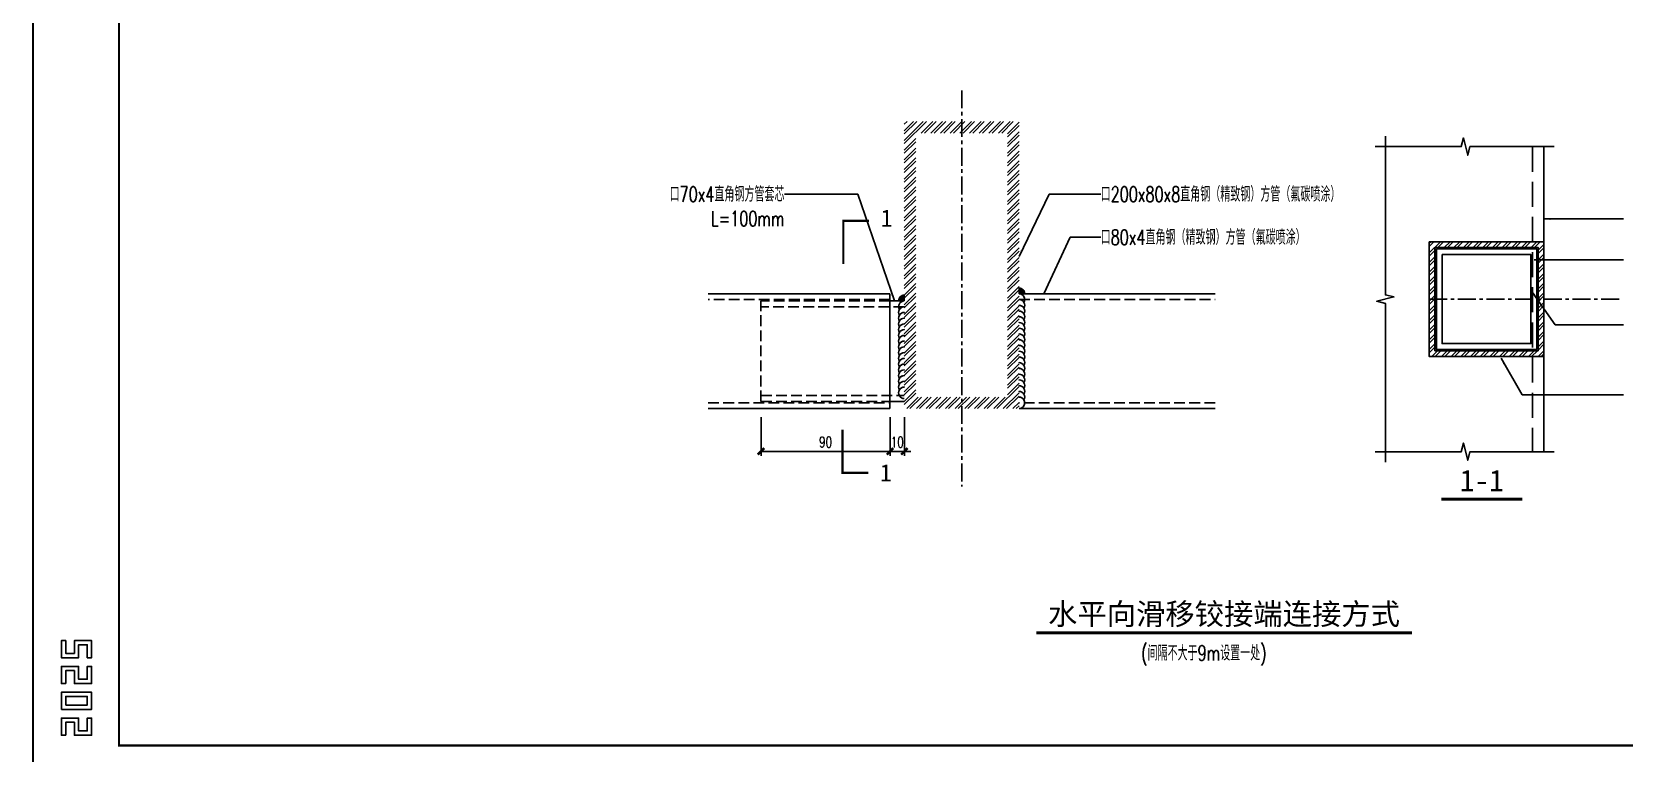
# Model space of a CAD drawing. Extents: x -160106 to 966792, y -663931 to 1550022.
# Drawn here: x -91804 to -90693, y -86801 to -86298 of the extents above; entities that cross this region are included whole.
import ezdxf
from ezdxf.enums import TextEntityAlignment as Align

# ---------------------------------------------------------------- set-up
doc = ezdxf.new("R2010")
doc.units = 0
doc.linetypes.add('CENTER', pattern=[2, 1.25, -0.25, 0.25, -0.25])
doc.linetypes.add('ZN-DASH', pattern=[0.35, 0.25, -0.1])
for name, color, linetype in [('!ZN1-填充-8', 8, 'Continuous'), ('!ZN1-文字-7', 7, 'Continuous'), ('!ZN1-标注-173', 173, 'Continuous'), ('!ZN4-焊缝-8', 8, 'Continuous'), ('!ZN4-辅助材料-1', 1, 'Continuous'), ('!ZN5-钢材投影-40', 40, 'Continuous'), ('!ZN5-铝材断面-6', 6, 'Continuous'), ('!ZN6-虚线-8', 8, 'ZN-DASH'), ('!ZN7-符号-173', 173, 'Continuous'), ('!ZN7-索引-3', 3, 'Continuous'), ('0-cxFrame', 155, 'Continuous'), ('2钢材断面', 2, 'Continuous'), ('A_Hatch', 8, 'Continuous'), ('DIM', 173, 'Continuous'), ('ZX', 240, 'CENTER'), ('焊缝', 8, 'Continuous')]:
    doc.layers.add(name, color=color, linetype=linetype)
doc.layers.add('0-cxText', color=131, linetype='Continuous', lineweight=25)
doc.styles.add('cx_tuming', font='simhei.ttf')
doc.styles.add('cx_tuqian1', font='')
doc.styles.add('DHTEXT-1', font='ROMANS.shx', dxfattribs={"width": 0.7, "bigfont": 'CHINESE.shx'})
doc.styles.add('ZNDimTStyle', font='ROMANS.shx', dxfattribs={"width": 0.7, "bigfont": 'CHINESE.shx'})
doc.styles.add('ZNTextStyle', font='ROMANS.shx', dxfattribs={"width": 0.7, "bigfont": 'CHINESE.shx'})
doc.styles.add('中南符号', font='simhei.ttf')
doc.styles.add('黑体', font='simhei.ttf', dxfattribs={"height": 12})
doc.styles.get('cx_tuqian1').set_extended_font_data('SimSun')
doc.dimstyles.new('ZN3', dxfattribs={"dimscale": 3, "dimtxt": 2.5, "dimasz": 1.5, "dimexe": 1, "dimexo": 2, "dimgap": 0.9, "dimtad": 1, "dimdec": 0, "dimdsep": 46, "dimtxsty": 'DHTEXT-1', "dimblk": 'ARCHTICK', "dimcen": 2.5, "dimclrd": 173, "dimclre": 173, "dimclrt": 7, "dimazin": 2, "dimtfac": 1, "dimtix": 1, "dimtmove": 2, "dimatfit": 3, "dimfxl": 0, "dimarcsym": 0})
doc.dimstyles.new('ZN机械-3', dxfattribs={"dimscale": 3, "dimtxt": 2.5, "dimasz": 1.5, "dimexe": 1, "dimexo": 2, "dimgap": 0.9, "dimtad": 1, "dimdec": 0, "dimzin": 0, "dimdsep": 46, "dimtxsty": 'ZNDimTStyle', "dimcen": 2.5, "dimdle": 1, "dimclrd": 173, "dimclre": 173, "dimclrt": 7, "dimazin": 2, "dimtfac": 1, "dimtdec": 4, "dimtix": 1, "dimtmove": 2, "dimatfit": 3, "dimfxl": 0, "dimfrac": 2, "dimtolj": 1, "dimtzin": 0, "dimarcsym": 0})
pattern_1 = [(90, (563.5168, 10717.6243), (-1.5875, 4e-16), []), (150, (563.5168, 10717.6243), (-0.79375, -1.37481533), []), (210, (563.5168, 10717.6243), (0.79375, -1.37481533), [])]
pattern_2 = [(180, (-10717.6243, 643.4891), (-5e-16, -1.5875), []), (240, (-10717.6243, 643.4891), (1.37481533, -0.79375), []), (300, (-10717.6243, 643.4891), (1.37481533, 0.79375), [])]

# ---------------------------------------------------------------- blocks, each defined once
blk = doc.blocks.new('20250822084406')
at = {"layer": 'A_Hatch'}
h = blk.add_hatch(dxfattribs=at)
h.set_pattern_fill('ANSI32', color=256)
h.set_pattern_definition([(45, (-40, -1e-07), (-3.3676, 3.3676), []), (45, (-37.755, -1e-07), (-3.3676, 3.3676), [])])
h.paths.add_polyline_path([(40, 200), (-40, 200), (-40, 0), (40, 0)])
h.paths.add_polyline_path([(-32, 8), (-32, 192), (32, 192), (32, 8)], flags=16)
blk = doc.blocks.new('20250822132637')
at = {"layer": '!ZN4-焊缝-8', "ltscale": 20}
h = blk.add_hatch(color=8, dxfattribs=at)
h.dxf.hatch_style = 1
h.paths.add_polyline_path([(-4, 75, -0.414214), (0, 79), (0, 75)])
blk.add_lwpolyline([(0, 75), (-4, 75, -0.414214), (0, 79)], format="xyb", close=True, dxfattribs=at)
at = {"layer": '!ZN5-钢材投影-40', "ltscale": 0.3}
for p, q in [((0, 75), (-10, 75)), ((-10, 5), (0, 5))]:
    blk.add_line(p, q, dxfattribs=at)
at = {"layer": '!ZN6-虚线-8', "ltscale": 30}
for p, q in [((-10, 75), (-100, 75)), ((-100, 5), (-100, 75)), ((0, 71), (-100, 71)), ((-100, 9), (0, 9)), ((-100, 5), (-10, 5))]:
    blk.add_line(p, q, dxfattribs=at)
at = {"layer": '焊缝', "ltscale": 100}
blk.add_lwpolyline([(0, 75, 0.57735), (-3.5, 69, -0.267949), (0, 71, 0.57735), (-3.5, 65, -0.267949), (0, 67, 0.57735), (-3.5, 61, -0.267949), (0, 63, 0.57735), (-3.5, 57, -0.267949), (0, 59, 0.57735), (-3.5, 53, -0.267949), (0, 55, 0.57735), (-3.5, 49, -0.267949), (0, 51, 0.57735), (-3.5, 45, -0.267949), (0, 47, 0.57735), (-3.5, 41, -0.267949), (0, 43, 0.57735), (-3.5, 37, -0.267949), (0, 39, 0.57735), (-3.5, 33, -0.267949), (0, 35, 0.57735), (-3.5, 29, -0.267949), (0, 31, 0.57735), (-3.5, 25, -0.267949), (0, 27, 0.57735), (-3.5, 21, -0.267949), (0, 23, 0.57735), (-3.5, 17, -0.267949), (0, 19, 0.57735), (-3.5, 13, -0.267949), (0, 15, 1.000169), (0, 7)], format="xyb", dxfattribs=at)
blk = doc.blocks.new('_ArchTick')
at = {"color": 0, "linetype": 'ByBlock', "const_width": 0.4}
blk.add_lwpolyline([(-0.5, -0.5), (0.5, 0.5)], dxfattribs=at)
blk = doc.blocks.new('*D800')
at = {"layer": 'Defpoints', "color": 0, "ltscale": 30, "transparency": 16777216}
for p in [(-91205.5, -86560.4), (-91195.5, -86560.4), (-91205.5, -86590.3)]:
    blk.add_point(p, dxfattribs=at)
at = {"layer": 'DIM', "color": 173, "linetype": 'ByBlock', "lineweight": -2, "ltscale": 30, "transparency": 16777216}
for p, q in [((-91205.5, -86566.4), (-91205.5, -86593.3)), ((-91195.5, -86566.4), (-91195.5, -86593.3)), ((-91205.5, -86590.3), (-91210, -86590.3)), ((-91195.5, -86590.3), (-91205.5, -86590.3)), ((-91195.5, -86590.3), (-91191, -86590.3))]:
    blk.add_line(p, q, dxfattribs=at)
at = {"layer": 'DIM', "color": 173, "lineweight": -2, "ltscale": 30, "transparency": 16777216, "xscale": 4.5, "yscale": 4.5, "zscale": 4.5}
blk.add_blockref('_ArchTick', (-91205.5, -86590.3), dxfattribs=at)
at = {"layer": 'DIM', "color": 173, "lineweight": -2, "ltscale": 30, "transparency": 16777216, "xscale": 4.5, "yscale": 4.5, "zscale": 4.5, "rotation": 180}
blk.add_blockref('_ArchTick', (-91195.5, -86590.3), dxfattribs=at)
at = {"layer": 'DIM', "color": 7, "ltscale": 30, "transparency": 16777216, "insert": (-91200.5, -86583.8), "char_height": 7.5, "attachment_point": 5, "style": 'DHTEXT-1'}
blk.add_mtext('10', dxfattribs=at)
blk = doc.blocks.new('*D801')
at = {"layer": 'Defpoints', "color": 0, "ltscale": 30, "transparency": 16777216}
for p in [(-91295.5, -86560.4), (-91205.5, -86560.4), (-91205.5, -86590.3)]:
    blk.add_point(p, dxfattribs=at)
at = {"layer": 'DIM', "color": 173, "linetype": 'ByBlock', "lineweight": -2, "ltscale": 30, "transparency": 16777216}
for p, q in [((-91295.5, -86566.4), (-91295.5, -86593.3)), ((-91205.5, -86566.4), (-91205.5, -86593.3)), ((-91295.5, -86590.3), (-91205.5, -86590.3))]:
    blk.add_line(p, q, dxfattribs=at)
at = {"layer": 'DIM', "color": 173, "lineweight": -2, "ltscale": 30, "transparency": 16777216, "xscale": 4.5, "yscale": 4.5, "zscale": 4.5, "rotation": 180}
blk.add_blockref('_ArchTick', (-91295.5, -86590.3), dxfattribs=at)
at = {"layer": 'DIM', "color": 173, "lineweight": -2, "ltscale": 30, "transparency": 16777216, "xscale": 4.5, "yscale": 4.5, "zscale": 4.5}
blk.add_blockref('_ArchTick', (-91205.5, -86590.3), dxfattribs=at)
at = {"layer": 'DIM', "color": 7, "ltscale": 30, "transparency": 16777216, "insert": (-91250.5, -86583.8), "char_height": 7.5, "attachment_point": 5, "style": 'DHTEXT-1'}
blk.add_mtext('90', dxfattribs=at)
blk = doc.blocks.new('Zsymbol-Profile')
at = {"const_width": 0.5}
blk.add_lwpolyline([(0, -6), (0, 0), (10, 0)], dxfattribs=at)
at = {"color": 0, "style": '中南符号', "flags": 8}
for tag, height, p in [('索引图号', 3, (5, 2.84)), ('编号', 4, (0, -10.06))]:
    blk.add_attdef(tag, text='', height=height, dxfattribs=at).set_placement(p, align=Align.MIDDLE_CENTER)
blk = doc.blocks.new('20250822090122')
at = {"layer": 'A_Hatch'}
h = blk.add_hatch(dxfattribs=at)
h.set_pattern_fill('ANSI32', color=256)
h.set_pattern_definition([(45, (-80, -40), (-3.3676, 3.3676), []), (45, (-77.755, -40), (-3.3676, 3.3676), [])])
h.paths.add_polyline_path([(0, 40), (-80, 40), (-80, -40), (0, -40)])
h.paths.add_polyline_path([(-4, 36), (-4, -36), (-76, -36), (-76, 36)], flags=16)
at = {"layer": '2钢材断面'}
for points in [[(-80, 40), (0, 40), (0, -40), (-80, -40)], [(-76, 36), (-4, 36), (-4, -36), (-76, -36)]]:
    blk.add_lwpolyline(points, close=True, dxfattribs=at)
blk = doc.blocks.new('A$C1842e6a9')
at = {"layer": '!ZN1-填充-8'}
h = blk.add_hatch(dxfattribs=at)
h.set_pattern_fill('NET3', color=256, scale=0.5, angle=180, style=0)
h.set_pattern_definition(pattern_2)
h.paths.add_polyline_path([(-75, 11.4), (-75, 70), (-76, 70), (-76, 11.4)])
h = blk.add_hatch(dxfattribs=at)
h.set_pattern_fill('NET3', color=256, scale=0.5, angle=90, style=0)
h.set_pattern_definition(pattern_1)
h.paths.add_polyline_path([(-68.6, 75), (-10, 75), (-10, 76), (-68.6, 76)])
h = blk.add_hatch(dxfattribs=at)
h.set_pattern_fill('NET3', color=256, scale=0.5, angle=180, style=0)
h.set_pattern_definition(pattern_2)
h.paths.add_polyline_path([(-5, 11.4), (-5, 70), (-4, 70), (-4, 11.4)])
h = blk.add_hatch(dxfattribs=at)
h.set_pattern_fill('NET3', color=256, scale=0.5, angle=90, style=0)
h.set_pattern_definition(pattern_1)
h.paths.add_polyline_path([(-68.6, 5), (-10, 5), (-10, 4), (-68.6, 4)])
at = {"layer": '!ZN4-辅助材料-1'}
for points in [[(-75, 11.4), (-75, 70), (-76, 70), (-76, 11.4)], [(-68.6, 75), (-10, 75), (-10, 76), (-68.6, 76)], [(-5, 11.4), (-5, 70), (-4, 70), (-4, 11.4)], [(-68.6, 5), (-10, 5), (-10, 4), (-68.6, 4)]]:
    blk.add_lwpolyline(points, close=True, dxfattribs=at)
at = {"linetype": 'Continuous', "ltscale": 2}
for points in [[(-75, 75), (-5, 75), (-5, 5), (-75, 5)], [(-71, 71), (-9, 71), (-9, 9), (-71, 9)]]:
    blk.add_lwpolyline(points, close=True, dxfattribs=at)
at = {"layer": '2钢材断面'}
blk.add_lwpolyline([(-76, 76), (-4, 76), (-4, 4), (-76, 4)], close=True, dxfattribs=at)
blk = doc.blocks.new('*U785')
at = {"const_width": 0.7}
blk.add_lwpolyline([(0, 0), (87.35, 0)], dxfattribs=at)
at = {"color": 0, "style": '中南符号', "flags": 8}
blk.add_attdef('图名', text='', height=5, dxfattribs=at).set_placement((43.67, 1.85), align=Align.CENTER)
blk.add_attdef('比例', (90.15, 1.85), '', height=4, dxfattribs=at)
blk = doc.blocks.new('TK22.A2 L(Dragon)')
at = {"layer": '0-cxFrame', "color": 7, "const_width": 0.5}
blk.add_lwpolyline([(0, 0), (-594, 0), (-594, 420), (0, 420)], close=True, dxfattribs=at)
at = {"layer": '0-cxFrame', "const_width": 0.5}
blk.add_lwpolyline([(-80, 10), (-574, 10), (-574, 410), (-80, 410)], close=True, dxfattribs=at)
at = {"layer": 'Defpoints', "color": 2}
for points in [[(-586.37, 34.37), (-587.37, 34.37), (-587.37, 30.37), (-583.37, 30.37), (-583.37, 33.37), (-581.37, 33.37), (-581.37, 30.37), (-580.37, 30.37), (-580.37, 34.37), (-584.37, 34.37), (-584.37, 31.37), (-586.37, 31.37), (-586.37, 34.37)], [(-586.37, 24.37), (-587.37, 24.37), (-587.37, 28.37), (-583.37, 28.37), (-583.37, 25.37), (-581.37, 25.37), (-581.37, 28.37), (-580.37, 28.37), (-580.37, 24.37), (-584.37, 24.37), (-584.37, 27.37), (-586.37, 27.37), (-586.37, 24.37)], [(-586.37, 12.37), (-587.37, 12.37), (-587.37, 16.37), (-583.37, 16.37), (-583.37, 13.37), (-581.37, 13.37), (-581.37, 16.37), (-580.37, 16.37), (-580.37, 12.37), (-584.37, 12.37), (-584.37, 15.37), (-586.37, 15.37), (-586.37, 12.37)]]:
    blk.add_lwpolyline(points, dxfattribs=at)
for points in [[(-587.37, 18.37), (-587.37, 22.37), (-580.37, 22.37), (-580.37, 18.37)], [(-586.37, 19.37), (-586.37, 21.37), (-581.37, 21.37), (-581.37, 19.37)]]:
    blk.add_lwpolyline(points, close=True, dxfattribs=at)
at = {"style": '黑体', "flags": 4}
blk.add_attdef('图幅', text='', height=3.3, dxfattribs=at).set_placement((-40, 3), align=Align.RIGHT)
at = {"layer": '0-cxText', "flags": 4}
for tag, height, style, p in [('建设单位', 3.5, 'cx_tuming', (-45, 240)), ('项目名称', 3.5, 'cx_tuming', (-45, 210)), ('子项名称', 3.5, 'cx_tuming', (-45, 180)), ('工程编号', 3.3, 'cx_tuqian1', (-35, 165)), ('图名1', 3.5, 'cx_tuming', (-45, 87)), ('图名2', 3.5, 'cx_tuming', (-45, 79)), ('图名3', 3.5, 'cx_tuming', (-45, 71)), ('出图日期', 3.3, 'cx_tuqian1', (-39, 60)), ('专业', 3.3, 'cx_tuqian1', (-55, 52)), ('图号', 3.3, 'cx_tuqian1', (-55, 44)), ('版次', 3.3, 'cx_tuqian1', (-20, 44))]:
    blk.add_attdef(tag, text='', height=height, dxfattribs=dict(at, style=style)).set_placement(p, align=Align.MIDDLE)
at = {"layer": 'Defpoints', "color": 6, "flags": 4}
for tag, height, style, p in [('tufu', 3.3, '黑体', (-12, 12)), ('dwfname', 4, 'cx_tuqian1', (-80, 3))]:
    blk.add_attdef(tag, text='', height=height, dxfattribs=dict(at, style=style)).set_placement(p, align=Align.RIGHT)
blk = doc.blocks.new('*U1121')
at = {"const_width": 0.7}
blk.add_lwpolyline([(0, 0), (18.88, 0)], dxfattribs=at)
at = {"color": 0, "style": '中南符号', "flags": 8}
blk.add_attdef('图名', text='', height=5, dxfattribs=at).set_placement((9.44, 1.85), align=Align.CENTER)
blk.add_attdef('比例', (21.68, 1.85), '', height=4, dxfattribs=at)

msp = doc.modelspace()

# ---------------------------------------------------------------- hatches: boundary and pattern name
at = {"layer": '!ZN4-焊缝-8', "ltscale": 20}
h = msp.add_hatch(color=8, dxfattribs=at)
h.dxf.hatch_style = 1
h.paths.add_polyline_path([(-91111.54, -86480.43, 0.4142136), (-91115.54, -86476.43), (-91115.54, -86480.43)])

# ---------------------------------------------------------------- linework, layer by layer
msp.add_lwpolyline([(-91115.54, -86480.43), (-91111.54, -86480.43, 0.4142136), (-91115.54, -86476.43)], format="xyb", close=True, dxfattribs=at)
at = {"layer": '!ZN5-钢材投影-40', "ltscale": 0.3}
for p, q in [((-90749.43, -86377.85), (-90749.43, -86590.48)), ((-91205.54, -86480.43), (-91332.32, -86480.43)), ((-91115.54, -86480.43), (-90978.77, -86480.43)), ((-91205.54, -86560.43), (-91332.32, -86560.43)), ((-91115.54, -86560.43), (-90978.77, -86560.43))]:
    msp.add_line(p, q, dxfattribs=at)
at = {"layer": '!ZN5-钢材投影-40'}
msp.add_line((-91205.54, -86480.43), (-91205.54, -86560.43), dxfattribs=at)
at = {"layer": '!ZN6-虚线-8', "color": 8, "linetype": 'ZN-DASH', "ltscale": 70}
msp.add_line((-90757.43, -86377.85), (-90757.43, -86590.48), dxfattribs=at)
at = {"layer": '!ZN6-虚线-8', "ltscale": 30}
for p, q in [((-91205.54, -86484.43), (-91332.32, -86484.43)), ((-91115.54, -86484.43), (-90978.77, -86484.43)), ((-91332.32, -86556.43), (-91205.54, -86556.43)), ((-90978.77, -86556.43), (-91115.54, -86556.43))]:
    msp.add_line(p, q, dxfattribs=at)
at = {"layer": '!ZN7-符号-173', "linetype": 'Continuous'}
for points in [[(-90742.23, -86377.85), (-90801.01, -86377.85), (-90802.51, -86383.85), (-90805.51, -86371.85), (-90807.01, -86377.85), (-90867.17, -86377.85)], [(-90859.97, -86370.65), (-90859.97, -86481.16), (-90853.97, -86482.66), (-90865.97, -86485.66), (-90859.97, -86487.16), (-90859.97, -86597.68)], [(-90742.23, -86590.48), (-90801.01, -86590.48), (-90802.51, -86596.48), (-90805.51, -86584.48), (-90807.01, -86590.48), (-90867.17, -86590.48)]]:
    msp.add_lwpolyline(points, dxfattribs=at)
at = {"layer": 'ZX', "ltscale": 10}
for p, q in [((-91155.54, -86338.65), (-91155.54, -86614.79)), ((-90829.43, -86484.16), (-90695.03, -86484.16))]:
    msp.add_line(p, q, dxfattribs=at)
at = {"layer": '焊缝', "ltscale": 100}
msp.add_lwpolyline([(-91115.54, -86480.43, -0.5773503), (-91112.08, -86486.43, 0.2679492), (-91115.54, -86484.43, -0.5773503), (-91112.08, -86490.43, 0.2679492), (-91115.54, -86488.43, -0.5773503), (-91112.08, -86494.43, 0.2679492), (-91115.54, -86492.43, -0.5773503), (-91112.08, -86498.43, 0.2679492), (-91115.54, -86496.43, -0.5773503), (-91112.08, -86502.43, 0.2679492), (-91115.54, -86500.43, -0.5773503), (-91112.08, -86506.43, 0.2679492), (-91115.54, -86504.43, -0.5773503), (-91112.08, -86510.43, 0.2679492), (-91115.54, -86508.43, -0.5773503), (-91112.08, -86514.43, 0.2679492), (-91115.54, -86512.43, -0.5773503), (-91112.08, -86518.43, 0.2679492), (-91115.54, -86516.43, -0.5773503), (-91112.08, -86522.43, 0.2679492), (-91115.54, -86520.43, -0.5773503), (-91112.08, -86526.43, 0.2679492), (-91115.54, -86524.43, -0.5773503), (-91112.08, -86530.43, 0.2679492), (-91115.54, -86528.43, -0.5773503), (-91112.08, -86534.43, 0.2679492), (-91115.54, -86532.43, -0.5773503), (-91112.08, -86538.43, 0.2679492), (-91115.54, -86536.43, -0.5773503), (-91112.08, -86542.43, 0.2679492), (-91115.54, -86540.43, -0.5773503), (-91112.08, -86546.43, 0.2679492), (-91115.54, -86544.43, -0.5773503), (-91112.08, -86550.43, 0.2679492), (-91115.54, -86548.43, -0.5773503), (-91112.08, -86554.43, 0.2679492), (-91115.54, -86552.43, -1), (-91115.54, -86560.43, -1)], format="xyb", dxfattribs=at)

# ---------------------------------------------------------------- block references
at = {"layer": '!ZN5-铝材断面-6', "ltscale": 100}
for name, p in [('20250822084406', (-91155.54, -86560.43)), ('20250822090122', (-90749.43, -86484.16))]:
    msp.add_blockref(name, p, dxfattribs=at)
at = {"layer": '!ZN6-虚线-8', "ltscale": 100}
msp.add_blockref('20250822132637', (-91195.54, -86560.43), dxfattribs=at)
at = {"layer": '!ZN7-符号-173', "color": 7, "ltscale": 30}
ref = msp.add_blockref('*U1121', (-90821.02, -86623.6), dxfattribs=dict(at, xscale=3, yscale=3, zscale=3))
ref.add_attrib('图名', '1-1', dxfattribs={"layer": '0', "color": 0, "height": 15, "style": '中南符号'}).set_placement((-90792.7, -86618.06), align=Align.CENTER)
ref = msp.add_blockref('*U785', (-91103.57, -86716.62), dxfattribs=dict(at, xscale=3, yscale=3, zscale=3))
ref.add_attrib('图名', '水平向滑移铰接端连接方式', dxfattribs={"layer": '0', "color": 0, "height": 15, "style": '中南符号'}).set_placement((-90972.55, -86711.08), align=Align.CENTER)
at = {"layer": '!ZN7-索引-3', "color": 7, "linetype": 'Continuous', "ltscale": 30}
ref = msp.add_blockref('Zsymbol-Profile', (-91238.1, -86429.63), dxfattribs=dict(at, xscale=-3, yscale=3, zscale=3, rotation=90.00000000002741))
ref.add_attrib('编号', '1', dxfattribs={"layer": '0', "color": 0, "height": 12, "style": '中南符号'}).set_placement((-91207.91, -86427.67), align=Align.MIDDLE_CENTER)
ref = msp.add_blockref('Zsymbol-Profile', (-91238.63, -86605.16), dxfattribs=dict(at, xscale=3, yscale=3, zscale=3, rotation=90.0000000000274))
ref.add_attrib('编号', '1', dxfattribs={"layer": '0', "color": 0, "height": 12, "style": '中南符号'}).set_placement((-91208.43, -86605.16), align=Align.MIDDLE_CENTER)
at = {"ltscale": 30}
msp.add_blockref('A$C1842e6a9', (-90749.43, -86524.16), dxfattribs=at)
at = {"layer": '0-cxFrame', "xscale": 3, "yscale": 3, "zscale": 3}
msp.add_blockref('TK22.A2 L(Dragon)', (-90021.4, -86825.19), dxfattribs=at)

# ---------------------------------------------------------------- texts
at = {"layer": '!ZN1-文字-7', "ltscale": 20, "style": 'ZNTextStyle', "width": 0.7}
for s, p in [('口70x4直角钢方管套芯', (-91279.15, -86411.02)), ('L=100mm', (-91279.15, -86428.07))]:
    msp.add_text(s, height=10.5, dxfattribs=at).set_placement(p, align=Align.MIDDLE_RIGHT)
for s, p in [('口200x80x8直角钢（精致钢）方管（氟碳喷涂）', (-91058.55, -86411.02)), ('口80x4直角钢（精致钢）方管（氟碳喷涂）', (-91058.55, -86441.02))]:
    msp.add_text(s, height=10.5, dxfattribs=at).set_placement(p, align=Align.MIDDLE_LEFT)
msp.add_text('(间隔不大于9m设置一处)', height=10.5, dxfattribs=at).set_placement((-91030.28, -86736.05))

# ---------------------------------------------------------------- dimensions: what is measured, and where the dimension line sits
at = {"layer": 'DIM', "ltscale": 30}
for p1, picture, middle in [((-91295.54, -86560.43), '*D801', (-91250.54, -86583.83)), ((-91195.54, -86560.43), '*D800', (-91200.54, -86583.83))]:
    dim = msp.add_linear_dim(base=(-91205.54, -86590.28), p1=p1, p2=(-91205.54, -86560.43), dimstyle='ZN3', dxfattribs=at)
    dim.commit()
    dim.dimension.update_dxf_attribs({"geometry": picture, "text_midpoint": middle})

# ---------------------------------------------------------------- leaders
at = {"layer": '!ZN1-标注-173'}
for points in [[(-91202.4, -86485.43), (-91228, -86411.02), (-91279.15, -86411.02)], [(-91115.54, -86454.42), (-91094.4, -86411.02), (-91058.55, -86411.02)], [(-91098.19, -86480.43), (-91079.91, -86441.02), (-91058.55, -86441.02)]]:
    msp.add_leader(points, dimstyle='ZN机械-3', dxfattribs=at)
for points in [[(-90749.43, -86428.24), (-90739.51, -86428.24), (-90693.87, -86428.24)], [(-90756.13, -86456.76), (-90736.71, -86456.76), (-90693.87, -86456.76)], [(-90758.43, -86477.91), (-90741.57, -86502.14), (-90693.87, -86502.14)], [(-90779.29, -86525.37), (-90764.54, -86550.92), (-90693.87, -86550.92)]]:
    msp.add_leader(points, dimstyle='ZN机械-3', override={"dimasz": 1.5}, dxfattribs=at)

doc.saveas('drawing.dxf')
